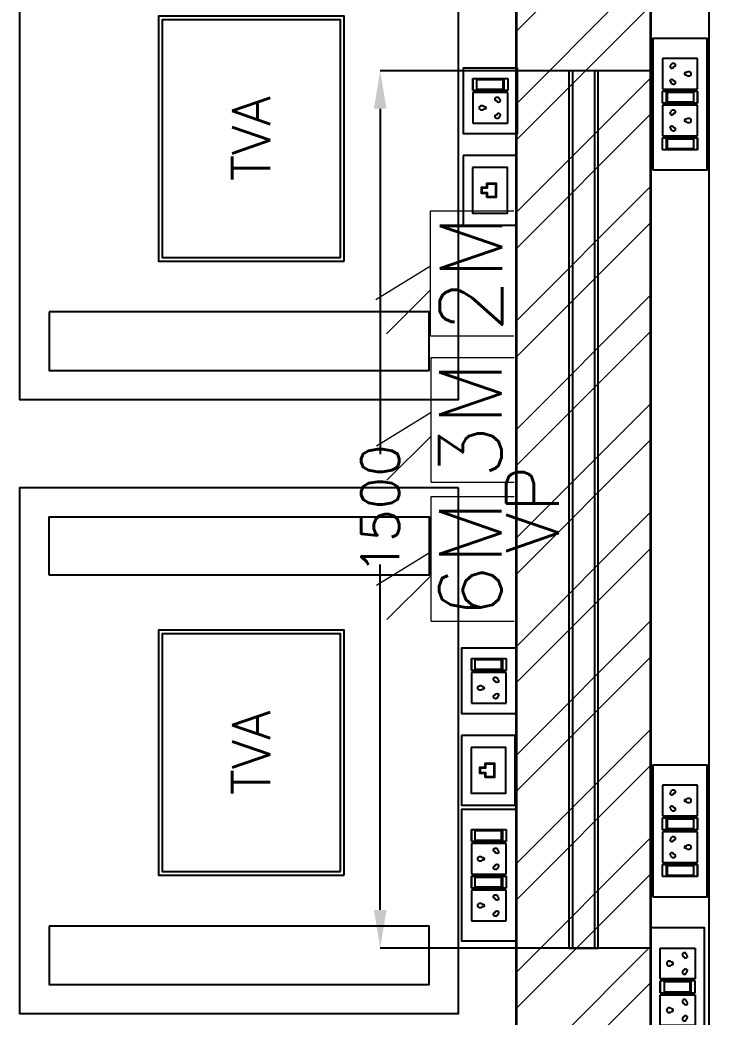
# Model space of a CAD drawing. Extents: x -52083 to 49512, y -145230 to 20224.
# Drawn here: x -37405 to -36226, y -18454 to -16749 of the extents above; entities that cross this region are included whole.
import ezdxf
from ezdxf.enums import TextEntityAlignment as Align

# ---------------------------------------------------------------- set-up
doc = ezdxf.new("R2010")
doc.units = 0
doc.header["$LTSCALE"] = 0.5
doc.header["$MEASUREMENT"] = 0
doc.header["$PDMODE"] = 32
for name, color, linetype, lineweight in [('3M Switch Board', 76, 'Continuous', 5), ('Hatch-1', 8, 'Continuous', 5), ('Sa-Block Text', 7, 'Continuous', 18), ('wall-1', 7, 'Continuous', 35)]:
    doc.layers.add(name, color=color, linetype=linetype, lineweight=lineweight)
for name, color, linetype in [('SA-3MRP', 1, 'Continuous'), ('SA-6MRP', 1, 'Continuous'), ('SA-6MUP', 223, 'Continuous'), ('SA-FUR', 3, 'Continuous'), ('SA-Granite', 3, 'Continuous'), ('SA-Lan', 3, 'Continuous'), ('View Panle', 6, 'Continuous')]:
    doc.layers.add(name, color=color, linetype=linetype)
doc.styles.add('RomanS', font='romans.shx')
doc.styles.get("Standard").update_dxf_attribs({"font": 'romans.shx'})
doc.dimstyles.new('Sa-dim', dxfattribs={"dimtxt": 65, "dimasz": 65, "dimexe": 0, "dimexo": 0, "dimtad": 0, "dimdec": 0, "dimdsep": 46, "dimtxsty": 'Standard', "dimcen": 0, "dimclrd": 256, "dimclre": 7, "dimclrt": 1, "dimadec": 0, "dimazin": 0, "dimtfac": 1, "dimtdec": 0, "dimtmove": 0, "dimatfit": 3, "dimfxl": 1, "dimlwd": -1, "dimarcsym": 0})

# ---------------------------------------------------------------- blocks, each defined once
blk = doc.blocks.new('*U133')
at = {"ltscale": 300}
for p, q in [((-78.1, 29.8), (-78.1, -29.8)), ((-78.1, 29.8), (-78.1, -29.8)), ((-57.3, 29.8), (-78.1, 29.8)), ((-78.1, 29.8), (-57.3, 29.8)), ((-76.3, 23.3), (-76.3, -23.3)), ((-59.1, 23.3), (-76.3, 23.3)), ((-59.1, -23.3), (-59.1, 23.3)), ((-57.3, -29.8), (-57.3, 29.8)), ((-53.9, 29.8), (-1.7, 29.8)), ((-53.9, -29.8), (-53.9, 29.8)), ((-1.7, 29.8), (-1.7, -29.8)), ((1.7, 29.8), (1.7, -29.8)), ((1.7, 29.8), (1.7, -29.8)), ((22.5, 29.8), (1.7, 29.8)), ((1.7, 29.8), (22.5, 29.8)), ((3.5, 23.3), (3.5, -23.3)), ((20.7, 23.3), (3.5, 23.3)), ((20.7, -23.3), (20.7, 23.3)), ((22.5, -29.8), (22.5, 29.8)), ((25.9, -29.8), (25.9, 29.8)), ((25.9, 29.8), (78.1, 29.8)), ((78.1, 29.8), (78.1, -29.8)), ((-78.1, -29.8), (-57.3, -29.8)), ((-76.3, -21.2), (-59.1, -21.2)), ((-76.3, -23.3), (-59.1, -23.3)), ((-1.7, -29.8), (-53.9, -29.8)), ((1.7, -29.8), (22.5, -29.8)), ((3.5, -21.2), (20.7, -21.2)), ((3.5, -23.3), (20.7, -23.3)), ((78.1, -29.8), (25.9, -29.8))]:
    blk.add_line(p, q, dxfattribs=at)
blk.add_lwpolyline([(-113, -46), (113, -46), (113, 46), (-113, 46)], close=True, dxfattribs=at)
for centre, radius, start, end in [((-27.8, 14.7), 4.06, 307.1584, 232.8416), ((52, 14.7), 4.06, 307.1584, 232.8416), ((-27.8, 10.6), 2.59, 161.4031, 18.5969), ((52, 10.6), 2.59, 161.4031, 18.5969), ((-42.7, -11.6), 3.5, 5.2689, 272.51), ((-39.9, -14), 2.82, 202.6838, 75.0951), ((-15.7, -14), 2.82, 104.9049, 337.3162), ((-12.9, -11.6), 3.5, 267.49, 174.7311), ((37.1, -11.6), 3.5, 5.2689, 272.51), ((39.9, -14), 2.82, 202.6838, 75.0951), ((64.1, -14), 2.82, 104.9049, 337.3162), ((66.9, -11.6), 3.5, 267.49, 174.7311)]:
    blk.add_arc(centre, radius, start, end, dxfattribs=at)
at = {"layer": 'Sa-Block Text', "flags": 1}
for tag, p in [('PROJECTNAME', (102.4, 776)), ('FLOOR', (102.4, 686.5)), ('LABNAME', (102.4, 577)), ('ITEMNO:', (102.4, 479.7))]:
    blk.add_attdef(tag, text='', height=65, dxfattribs=at).set_placement(p, align=Align.MIDDLE_CENTER)
at = {"layer": 'Sa-Block Text'}
blk.add_attdef('CATALOGUE', text='', height=65, dxfattribs=at).set_placement((102.4, 360.5), align=Align.MIDDLE_CENTER)
blk = doc.blocks.new('vp')
at = {"layer": 'View Panle'}
blk.add_lwpolyline([(-750, 0), (750, 0), (750, 50), (-750, 50), (-750, 0), (-750, 6), (750, 6), (750, 44), (-750, 44)], dxfattribs=at)
at = {"layer": 'View Panle', "color": 7, "style": 'RomanS'}
blk.add_text('VP', height=90, rotation=359.9977, dxfattribs=at).set_placement((-75.1, 67.2))
blk = doc.blocks.new('*D714')
at = {"color": 7, "lineweight": -2, "transparency": 16777216}
for p, q in [((-36555.5, -16835.8), (-36788.5, -16835.8)), ((-36555.5, -18335.8), (-36788.5, -18335.8))]:
    blk.add_line(p, q, dxfattribs=at)
at = {"transparency": 16777216}
for p, q in [((-36788.5, -16900.8), (-36788.5, -17491.3)), ((-36788.5, -18270.8), (-36788.5, -17680.3))]:
    blk.add_line(p, q, dxfattribs=at)
for points in [[(-36799.3, -16900.8), (-36777.7, -16900.8), (-36788.5, -16835.8)], [(-36799.3, -18270.8), (-36777.7, -18270.8), (-36788.5, -18335.8)]]:
    blk.add_solid(points, dxfattribs=at)
at = {"layer": 'Defpoints', "color": 0, "transparency": 16777216}
for p in [(-36555.5, -16835.8), (-36788.5, -18335.8), (-36555.5, -18335.8)]:
    blk.add_point(p, dxfattribs=at)
at = {"color": 1, "transparency": 16777216, "insert": (-36788.5, -17585.8), "char_height": 65, "attachment_point": 5, "rotation": 90}
blk.add_mtext('1500', dxfattribs=at)
blk = doc.blocks.new('900 x 750 avt')
at = {"color": 30}
for points in [[(663.2, 195.3), (244.3, 195.3), (244.3, 513.2), (663.2, 513.2)], [(656.8, 201.6), (250.6, 201.6), (250.6, 506.8), (656.8, 506.8)]]:
    blk.add_lwpolyline(points, close=True, dxfattribs=at)
at = {"layer": 'SA-Granite', "color": 30}
for points in [[(0, 0), (900, 0), (900, 750), (0, 750)], [(150, 700), (50, 700), (50, 50), (150, 50)], [(750, 700), (850, 700), (850, 50), (750, 50)]]:
    blk.add_lwpolyline(points, close=True, dxfattribs=at)
at = {"insert": (453.7, 354.2), "char_height": 65, "width": 175.432, "attachment_point": 5}
blk.add_mtext('{\\C7;AVT}', dxfattribs=at)
blk = doc.blocks.new('3M-RP')
for p, q in [((18.3, 75.8), (18.3, 16.2)), ((18.3, 75.8), (18.3, 16.2)), ((39.1, 75.8), (18.3, 75.8)), ((18.3, 75.8), (39.1, 75.8)), ((20.1, 69.3), (20.1, 22.7)), ((37.3, 69.3), (20.1, 69.3)), ((37.3, 22.7), (37.3, 69.3)), ((39.1, 16.2), (39.1, 75.8)), ((42.5, 75.8), (94.7, 75.8)), ((42.5, 16.2), (42.5, 75.8)), ((94.7, 75.8), (94.7, 16.2)), ((20.1, 24.8), (37.3, 24.8)), ((20.1, 22.7), (37.3, 22.7)), ((18.3, 16.2), (39.1, 16.2)), ((94.7, 16.2), (42.5, 16.2))]:
    blk.add_line(p, q)
blk.add_lwpolyline([(0, 0), (113, 0), (113, 92), (0, 92)], close=True)
for centre, radius, start, end in [((68.6, 60.7), 4.06, 307.1584, 232.8416), ((68.6, 56.6), 2.59, 161.4031, 18.5969), ((53.7, 34.4), 3.5, 5.2689, 272.51), ((56.5, 32), 2.82, 202.6838, 75.0951), ((80.7, 32), 2.82, 104.9049, 337.3162), ((83.5, 34.4), 3.5, 267.49, 174.7311)]:
    blk.add_arc(centre, radius, start, end)
at = {"layer": 'Sa-Block Text', "flags": 1}
for tag, p in [('LAB', (56.5, 92)), ('ITEM', (56.5, -35)), ('CATALOGUE', (87, -160))]:
    blk.add_attdef(tag, text='', height=65, dxfattribs=at).set_placement(p, align=Align.MIDDLE_CENTER)
blk = doc.blocks.new('*U684')
for p, q in [((-78.1, 29.8), (-78.1, -29.8)), ((-78.1, 29.8), (-78.1, -29.8)), ((-57.3, 29.8), (-78.1, 29.8)), ((-78.1, 29.8), (-57.3, 29.8)), ((-76.3, 23.3), (-76.3, -23.3)), ((-59.1, 23.3), (-76.3, 23.3)), ((-59.1, -23.3), (-59.1, 23.3)), ((-57.3, -29.8), (-57.3, 29.8)), ((-53.9, 29.8), (-1.7, 29.8)), ((-53.9, -29.8), (-53.9, 29.8)), ((-1.7, 29.8), (-1.7, -29.8)), ((1.7, 29.8), (1.7, -29.8)), ((1.7, 29.8), (1.7, -29.8)), ((22.5, 29.8), (1.7, 29.8)), ((1.7, 29.8), (22.5, 29.8)), ((3.5, 23.3), (3.5, -23.3)), ((20.7, 23.3), (3.5, 23.3)), ((20.7, -23.3), (20.7, 23.3)), ((22.5, -29.8), (22.5, 29.8)), ((25.9, -29.8), (25.9, 29.8)), ((25.9, 29.8), (78.1, 29.8)), ((78.1, 29.8), (78.1, -29.8)), ((-78.1, -29.8), (-57.3, -29.8)), ((-76.3, -21.2), (-59.1, -21.2)), ((-76.3, -23.3), (-59.1, -23.3)), ((-1.7, -29.8), (-53.9, -29.8)), ((1.7, -29.8), (22.5, -29.8)), ((3.5, -21.2), (20.7, -21.2)), ((3.5, -23.3), (20.7, -23.3)), ((78.1, -29.8), (25.9, -29.8))]:
    blk.add_line(p, q)
blk.add_lwpolyline([(-113, -46), (113, -46), (113, 46), (-113, 46)], close=True)
for centre, radius, start, end in [((-27.8, 14.7), 4.06, 307.1584, 232.8416), ((52, 14.7), 4.06, 307.1584, 232.8416), ((-27.8, 10.6), 2.59, 161.4031, 18.5969), ((52, 10.6), 2.59, 161.4031, 18.5969), ((-42.7, -11.6), 3.5, 5.2689, 272.51), ((-39.9, -14), 2.82, 202.6838, 75.0951), ((-15.7, -14), 2.82, 104.9049, 337.3162), ((-12.9, -11.6), 3.5, 267.49, 174.7311), ((37.1, -11.6), 3.5, 5.2689, 272.51), ((39.9, -14), 2.82, 202.6838, 75.0951), ((64.1, -14), 2.82, 104.9049, 337.3162), ((66.9, -11.6), 3.5, 267.49, 174.7311)]:
    blk.add_arc(centre, radius, start, end)
at = {"layer": 'Sa-Block Text', "flags": 1}
for tag, p in [('PROJECTNAME', (14.8, 619.1)), ('FLOOR', (14.8, 529.6)), ('LABNAME', (14.8, 420.1)), ('ITEMNO:', (14.8, 322.8))]:
    blk.add_attdef(tag, text='', height=65, dxfattribs=at).set_placement(p, align=Align.MIDDLE_CENTER)
at = {"layer": 'Sa-Block Text'}
blk.add_attdef('CATALOGUE', text='', height=65, dxfattribs=at).set_placement((14.8, 173.9), align=Align.MIDDLE_CENTER)
blk = doc.blocks.new('*U685')
for points in [[(-59.4, 46), (59.4, 46), (59.4, -46), (-59.4, -46)], [(-39.1, 29.8), (39.1, 29.8), (39.1, -29.8), (-39.1, -29.8)], [(12.4, 5.6), (5.4, 5.6), (5.4, 14.6), (-5.4, 14.6), (-5.4, 5.6), (-12.4, 5.6), (-12.4, -10.5), (12.4, -10.5)], [(11.1, 4.3), (4.1, 4.3), (4.1, 13.4), (-4.1, 13.4), (-4.1, 4.3), (-11.1, 4.3), (-11.1, -9.2), (11.1, -9.2)]]:
    blk.add_lwpolyline(points, close=True)
at = {"layer": 'Sa-Block Text', "flags": 1}
for tag, p in [('PROJECTNAME', (15.2, 670.6)), ('FLOOR', (15.2, 581.1)), ('LABNAME', (15.2, 471.6)), ('ITEMNO:', (15.2, 374.3))]:
    blk.add_attdef(tag, text='', height=65, dxfattribs=at).set_placement(p, align=Align.MIDDLE_CENTER)
at = {"layer": 'Sa-Block Text'}
blk.add_attdef('CATALOGUE', text='', height=65, dxfattribs=at).set_placement((15.2, 223), align=Align.MIDDLE_CENTER)
blk = doc.blocks.new('*U130')
for p, q in [((-78.1, 29.8), (-78.1, -29.8)), ((-78.1, 29.8), (-78.1, -29.8)), ((-57.3, 29.8), (-78.1, 29.8)), ((-78.1, 29.8), (-57.3, 29.8)), ((-76.3, 23.3), (-76.3, -23.3)), ((-59.1, 23.3), (-76.3, 23.3)), ((-59.1, -23.3), (-59.1, 23.3)), ((-57.3, -29.8), (-57.3, 29.8)), ((-53.9, 29.8), (-1.7, 29.8)), ((-53.9, -29.8), (-53.9, 29.8)), ((-1.7, 29.8), (-1.7, -29.8)), ((1.7, 29.8), (1.7, -29.8)), ((1.7, 29.8), (1.7, -29.8)), ((22.5, 29.8), (1.7, 29.8)), ((1.7, 29.8), (22.5, 29.8)), ((3.5, 23.3), (3.5, -23.3)), ((20.7, 23.3), (3.5, 23.3)), ((20.7, -23.3), (20.7, 23.3)), ((22.5, -29.8), (22.5, 29.8)), ((25.9, -29.8), (25.9, 29.8)), ((25.9, 29.8), (78.1, 29.8)), ((78.1, 29.8), (78.1, -29.8)), ((-78.1, -29.8), (-57.3, -29.8)), ((-76.3, -21.2), (-59.1, -21.2)), ((-76.3, -23.3), (-59.1, -23.3)), ((-1.7, -29.8), (-53.9, -29.8)), ((1.7, -29.8), (22.5, -29.8)), ((3.5, -21.2), (20.7, -21.2)), ((3.5, -23.3), (20.7, -23.3)), ((78.1, -29.8), (25.9, -29.8))]:
    blk.add_line(p, q)
blk.add_lwpolyline([(-113, -46), (113, -46), (113, 46), (-113, 46)], close=True)
for centre, radius, start, end in [((-27.8, 14.7), 4.06, 307.1584, 232.8416), ((52, 14.7), 4.06, 307.1584, 232.8416), ((-27.8, 10.6), 2.59, 161.4031, 18.5969), ((52, 10.6), 2.59, 161.4031, 18.5969), ((-42.7, -11.6), 3.5, 5.2689, 272.51), ((-39.9, -14), 2.82, 202.6838, 75.0951), ((-15.7, -14), 2.82, 104.9049, 337.3162), ((-12.9, -11.6), 3.5, 267.49, 174.7311), ((37.1, -11.6), 3.5, 5.2689, 272.51), ((39.9, -14), 2.82, 202.6838, 75.0951), ((64.1, -14), 2.82, 104.9049, 337.3162), ((66.9, -11.6), 3.5, 267.49, 174.7311)]:
    blk.add_arc(centre, radius, start, end)
at = {"layer": 'Sa-Block Text', "flags": 1}
for tag, p in [('PROJECTNAME', (14.8, 619.1)), ('FLOOR', (14.8, 529.6)), ('LABNAME', (14.8, 420.1)), ('ITEMNO:', (14.8, 322.8))]:
    blk.add_attdef(tag, text='', height=65, dxfattribs=at).set_placement(p, align=Align.MIDDLE_CENTER)
at = {"layer": 'Sa-Block Text'}
blk.add_attdef('CATALOGUE', text='', height=65, dxfattribs=at).set_placement((14.8, 173.9), align=Align.MIDDLE_CENTER)

msp = doc.modelspace()

# ---------------------------------------------------------------- hatches: boundary and pattern name
at = {"layer": 'Hatch-1'}
h = msp.add_hatch(dxfattribs=at)
h.set_pattern_fill('ANSI32,_O', color=256, scale=350)
h.set_pattern_definition([(45, (5394.74, 2e-13), (-92.80777, 92.80777), []), (45, (5456.61, 2e-13), (-92.80777, 92.80777), [])])
h.paths.add_polyline_path([(-36555.5, -15443.3), (-36325.5, -15443.3), (-36325.5, -19728.3), (-36555.5, -19728.3)])

# ---------------------------------------------------------------- linework, layer by layer
for p, q in [((-36325.5, -16835.8, 2637.8), (-36555.5, -16835.8, 2637.8)), ((-36325.5, -18335.8, 2637.8), (-36555.5, -18335.8, 2637.8))]:
    msp.add_line(p, q)
at = {"color": 3, "elevation": 2637.8}
msp.add_lwpolyline([(-36325.5, -15513.3), (-36325.5, -19628.3), (-36225.8, -19628.3), (-36225.8, -15518.3)], dxfattribs=at)
at = {"layer": '3M Switch Board', "color": 84}
for p, q in [((-36702.3, -17075.6, 2637.8), (-36560.1, -17075.6, 2637.8)), ((-36702.3, -17288.9, 2637.8), (-36702.3, -17075.6, 2637.8)), ((-36702.3, -17170, 2637.8), (-36795.7, -17227.3, 2637.8)), ((-36702.3, -17210.5, 2637.8), (-36777.6, -17285.9, 2637.8)), ((-36702.3, -17288.9, 2637.8), (-36560.1, -17288.9, 2637.8)), ((-36701.5, -17325.9, 2637.8), (-36559.4, -17325.9, 2637.8)), ((-36701.5, -17539.1, 2637.8), (-36701.5, -17325.9, 2637.8)), ((-36701.5, -17420.2, 2637.8), (-36795, -17477.5, 2637.8)), ((-36701.5, -17460.7, 2637.8), (-36776.9, -17536.1, 2637.8)), ((-36701.5, -17539.1, 2637.8), (-36559.4, -17539.1, 2637.8)), ((-36701.5, -17564, 2637.8), (-36559.4, -17564, 2637.8)), ((-36701.5, -17777.2, 2637.8), (-36701.5, -17564, 2637.8)), ((-36701.5, -17658.4, 2637.8), (-36795, -17715.7, 2637.8)), ((-36701.5, -17698.9, 2637.8), (-36776.9, -17774.2, 2637.8)), ((-36701.5, -17777.2, 2637.8), (-36559.4, -17777.2, 2637.8))]:
    msp.add_line(p, q, dxfattribs=at)
at = {"layer": 'Hatch-1', "elevation": 2637.8}
msp.add_lwpolyline([(-36555.5, -15393.3), (-36325.5, -15393.3), (-36325.5, -19728.3), (-36555.5, -19728.3)], close=True, dxfattribs=at)
at = {"layer": 'wall-1', "color": 7}
for p, q in [((-36555.5, -19728.3, 2637.8), (-36555.5, -15393.3, 2637.8)), ((-36325.5, -19728.3, 2637.8), (-36325.5, -15393.3, 2637.8))]:
    msp.add_line(p, q, dxfattribs=at)
at = {"layer": 'wall-1', "color": 7, "elevation": 2637.8}
msp.add_lwpolyline([(-36555.5, -19728.3), (-36555.5, -15393.3)], dxfattribs=at)

# ---------------------------------------------------------------- block references
at = {"layer": 'SA-3MRP', "color": 7, "xscale": -1, "rotation": 90}
for p in [(-36554, -16830.7, 2637.8), (-36556.7, -17822.5, 2637.8)]:
    msp.add_blockref('3M-RP', p, dxfattribs=at)
at = {"layer": 'SA-6MRP', "color": 7, "xscale": -1, "rotation": 270}
for p in [(-36275.5, -16893, 2637.8), (-36275.5, -18135.6, 2637.8)]:
    msp.add_blockref('*U133', p, dxfattribs=at)
at = {"layer": 'SA-6MUP', "color": 7, "xscale": -1, "rotation": 90}
msp.add_blockref('*U684', (-36602.7, -18211.2, 2637.8), dxfattribs=at)
at = {"layer": 'SA-6MUP', "color": 7, "rotation": 90}
msp.add_blockref('*U130', (-36279.5, -18414.3, 2637.8), dxfattribs=at)
at = {"layer": 'SA-FUR', "color": 7, "xscale": -1, "rotation": 90}
for p in [(-36654.9, -16498.3, 2637.8), (-36654.9, -17548.3, 2637.8)]:
    msp.add_blockref('900 x 750 avt', p, dxfattribs=at)
at = {"layer": 'SA-Lan', "color": 7, "xscale": -1, "rotation": 90}
for p in [(-36600.5, -17040.2, 2637.8), (-36603.3, -18032, 2637.8)]:
    msp.add_blockref('*U685', p, dxfattribs=at)
at = {"layer": 'View Panle', "rotation": 90}
msp.add_blockref('vp', (-36415.5, -17585.8, 2637.8), dxfattribs=at)

# ---------------------------------------------------------------- texts
at = {"layer": '3M Switch Board', "color": 84}
for s, p in [('2M', (-36580.1, -17283.5, 2637.8)), ('3M', (-36581.2, -17533.7, 2637.8)), ('6M', (-36581.2, -17771.9, 2637.8))]:
    msp.add_text(s, height=106.61, rotation=90, dxfattribs=at).set_placement(p)

# ---------------------------------------------------------------- dimensions: what is measured, and where the dimension line sits
at = {"color": 4}
dim = msp.add_aligned_dim(p1=(-36555.5, -16835.8, 2637.8), p2=(-36555.5, -18335.8, 2637.8), distance=-233, dimstyle='Sa-dim', dxfattribs=at)
dim.commit()
dim.dimension.update_dxf_attribs({"geometry": '*D714', "text_midpoint": (-36788.5, -17585.8, 2637.8)})

doc.saveas('drawing.dxf')
